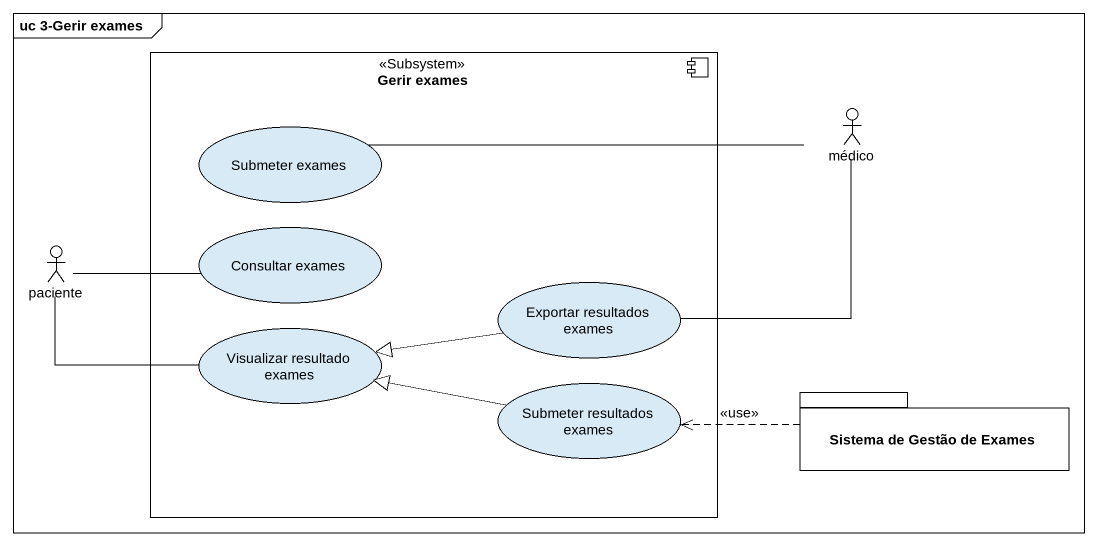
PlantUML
@startuml
mainframe uc 3-Gerir exames
component "Gerir exames" as Gerir_exames <<Subsystem>> {
  usecase "Submeter exames" as Submeter_exames
  usecase "Consultar exames" as Consultar_exames
  usecase "Exportar resultados exames" as Exportar_resultados_exames
  usecase "Visualizar resultado exames" as Visualizar_resultado_exames
  usecase "Submeter resultados exames" as Submeter_resultados_exames
}
actor médico
actor paciente
package "Sistema de Gestão de Exames" as Sistema_de_Gestão_de_Exames {
}
médico -left- Submeter_exames
médico -- Exportar_resultados_exames
paciente -right- Consultar_exames
paciente -right- Visualizar_resultado_exames
Exportar_resultados_exames -left-|> Visualizar_resultado_exames
Submeter_resultados_exames -left-|> Visualizar_resultado_exames
Sistema_de_Gestão_de_Exames .left.> Submeter_resultados_exames : <<use>>
@enduml
